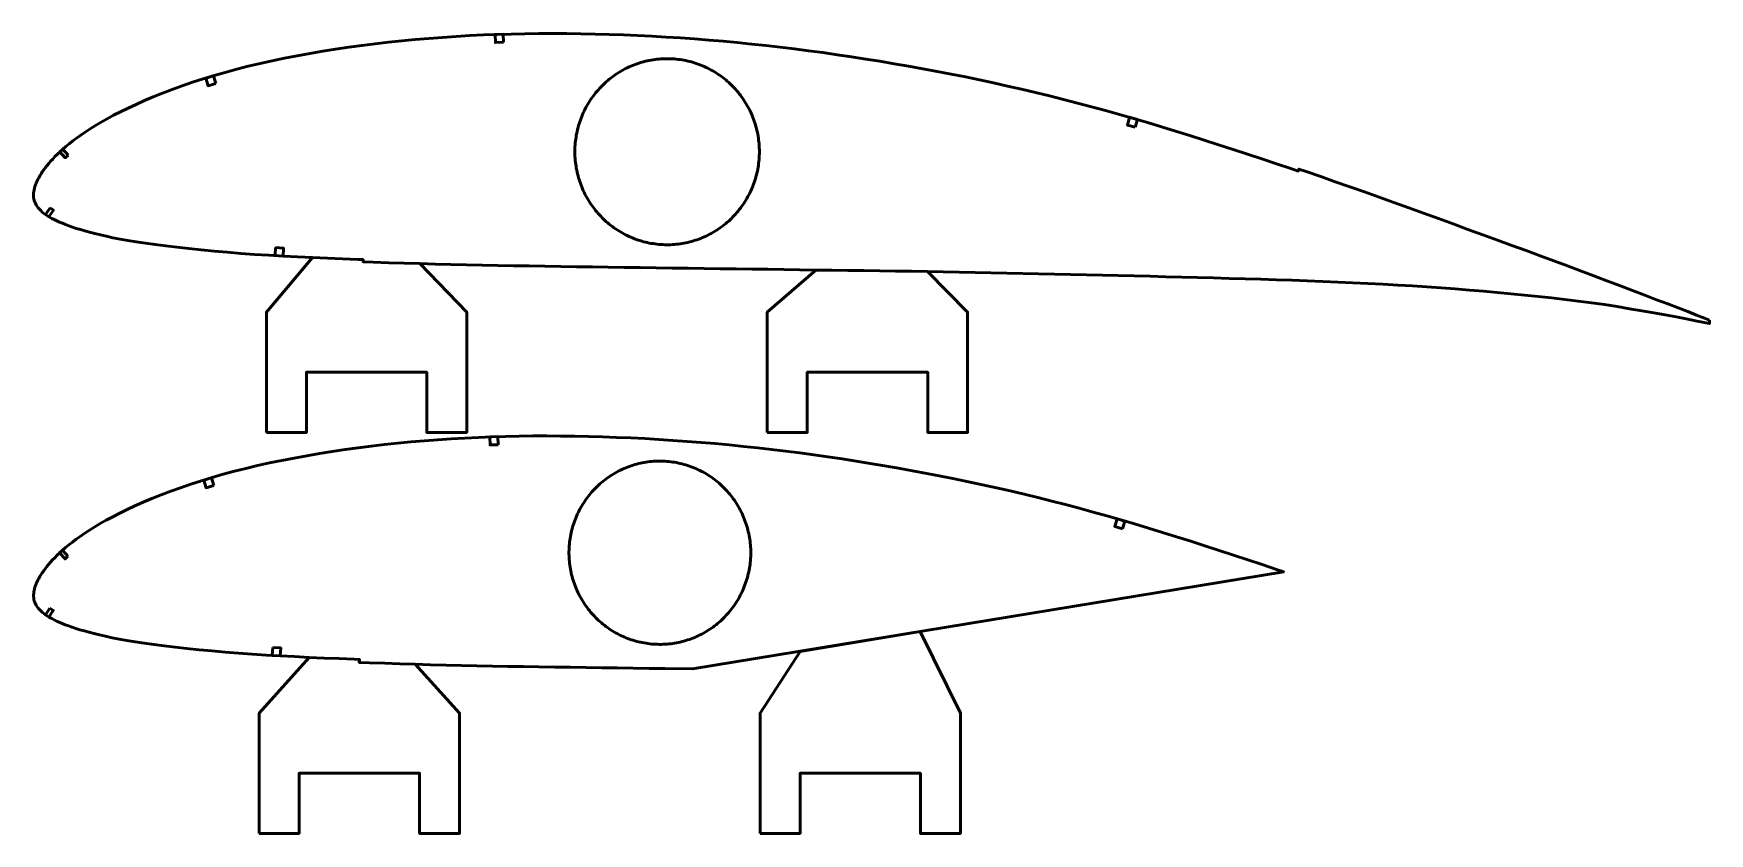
# Model space of a CAD drawing. Header units: metres. Extents: x -32 to 1074, y -15727 to -24.
# Drawn here: x -1 to 835, y -7840 to -7441 of the extents above; entities that cross this region are included whole.
import ezdxf

# ---------------------------------------------------------------- set-up
doc = ezdxf.new("R2010")
doc.units = ezdxf.units.M
doc.layers.add('Layer', color=7, linetype='Continuous', lineweight=50)

msp = doc.modelspace()

# ---------------------------------------------------------------- linework, layer by layer
at = {"layer": 'Layer', "color": 1}
for p, q in [((165.19, -7554.94), (165.19, -7555.44)), ((415.19, -7559.33), (415.19, -7559.83)), ((411.57, -7744.26), (411.57, -7744.76)), ((161.57, -7753.19), (161.57, -7753.69))]:
    msp.add_line(p, q, dxfattribs=at)
at = {"layer": 'Layer'}
for points in [[(835.46, -7584.06), (832.96, -7583.05), (828.93, -7581.49), (824.58, -7579.76), (819.83, -7577.92), (814.64, -7575.94), (809.06, -7573.81), (803.15, -7571.54), (796.97, -7569.18), (790.61, -7566.76), (784.19, -7564.34), (777.72, -7561.94), (771.16, -7559.46), (764.52, -7556.95), (757.77, -7554.44), (750.9, -7551.9), (743.92, -7549.34), (736.81, -7546.74), (729.58, -7544.09), (722.27, -7541.42), (714.91, -7538.73), (707.53, -7536.04), (700.14, -7533.35), (692.75, -7530.67), (685.37, -7528), (677.99, -7525.35), (670.63, -7522.71), (663.29, -7520.09), (655.98, -7517.51), (648.69, -7514.95), (641.4, -7512.41), (634.13, -7509.9), (630.53, -7508.67), (630.19, -7509.67), (626.54, -7508.42), (619.31, -7505.97), (612.09, -7503.56), (604.87, -7501.17), (597.66, -7498.82), (590.44, -7496.49), (583.25, -7494.19), (576.1, -7491.92), (569, -7489.71), (561.95, -7487.55), (554.92, -7485.45), (547.92, -7483.4), (540.93, -7481.4), (533.95, -7479.45), (526.98, -7477.56), (520.02, -7475.71), (513.06, -7473.92), (506.1, -7472.18), (499.12, -7470.48), (492.13, -7468.84), (485.13, -7467.24), (478.11, -7465.69), (471.08, -7464.18), (464.04, -7462.72), (456.99, -7461.31), (449.92, -7459.95), (442.82, -7458.63), (435.71, -7457.35), (428.58, -7456.11), (421.44, -7454.92), (414.31, -7453.77), (407.17, -7452.67), (400.04, -7451.61), (392.91, -7450.6), (385.79, -7449.64), (378.67, -7448.73), (371.55, -7447.87), (364.44, -7447.07), (357.33, -7446.31), (350.23, -7445.6), (343.12, -7444.94), (336.02, -7444.34), (328.91, -7443.79), (321.8, -7443.29), (314.69, -7442.84), (307.58, -7442.43), (300.47, -7442.08), (293.38, -7441.78), (286.29, -7441.54), (279.21, -7441.34), (272.14, -7441.2), (265.1, -7441.11), (258.08, -7441.07), (251.11, -7441.08), (244.18, -7441.16), (237.29, -7441.3), (230.43, -7441.51), (223.57, -7441.78), (216.71, -7442.12), (209.88, -7442.51), (203.06, -7442.97), (196.27, -7443.49), (189.5, -7444.07), (182.76, -7444.72), (176.07, -7445.42), (169.41, -7446.19), (162.8, -7447.03), (156.24, -7447.93), (149.74, -7448.89), (143.29, -7449.93), (136.89, -7451.04), (130.53, -7452.21), (124.26, -7453.43), (118.09, -7454.7), (112.06, -7456.03), (106.14, -7457.42), (100.35, -7458.89), (94.67, -7460.42), (89.11, -7462.02), (83.66, -7463.68), (78.36, -7465.4), (73.2, -7467.16), (68.2, -7468.97), (63.37, -7470.82), (58.73, -7472.68), (54.3, -7474.54), (50.1, -7476.39), (46.14, -7478.23), (42.42, -7480.04), (38.94, -7481.84), (35.68, -7483.6), (32.64, -7485.32), (29.82, -7487), (27.2, -7488.62), (24.77, -7490.2), (22.53, -7491.72), (20.46, -7493.21), (18.54, -7494.65), (16.76, -7496.06), (15.12, -7497.42), (13.59, -7498.74), (12.17, -7500.02), (10.86, -7501.27), (9.65, -7502.47), (8.53, -7503.65), (7.48, -7504.79), (6.52, -7505.91), (5.62, -7506.99), (4.8, -7508.05), (4.04, -7509.08), (3.33, -7510.1), (2.68, -7511.09), (2.09, -7512.03), (1.56, -7512.95), (1.08, -7513.89), (0.63, -7514.81), (0.24, -7515.67), (-0.08, -7516.5), (-0.36, -7517.35), (-0.59, -7518.19), (-0.77, -7519.01), (-0.91, -7519.8), (-1.01, -7520.59), (-1.06, -7521.32), (-1.06, -7522.05), (-1, -7522.79), (-0.88, -7523.54), (-0.69, -7524.29), (-0.43, -7525.05), (-0.1, -7525.8), (0.29, -7526.53), (0.75, -7527.26), (1.29, -7527.98), (1.9, -7528.69), (2.58, -7529.39), (3.32, -7530.07), (4.13, -7530.75), (5.01, -7531.4), (5.96, -7532.04), (6.99, -7532.66), (8.1, -7533.28), (9.3, -7533.89), (10.58, -7534.5), (11.94, -7535.11), (13.4, -7535.72), (14.95, -7536.34), (16.61, -7536.97), (18.38, -7537.6), (20.28, -7538.23), (22.33, -7538.86), (24.54, -7539.5), (26.93, -7540.15), (29.52, -7540.82), (32.3, -7541.51), (35.32, -7542.2), (38.6, -7542.88), (42.15, -7543.57), (46.03, -7544.25), (50.24, -7544.94), (54.79, -7545.64), (59.69, -7546.33), (64.92, -7547.02), (70.49, -7547.68), (76.39, -7548.32), (82.59, -7548.95), (89.04, -7549.56), (95.67, -7550.15), (102.43, -7550.71), (109.31, -7551.21), (116.31, -7551.66), (123.47, -7552.07), (130.76, -7552.45), (138.15, -7552.8), (145.65, -7553.13), (153.23, -7553.43), (160.9, -7553.73), (163.47, -7553.83), (163.43, -7554.88), (168.55, -7555.07), (176.26, -7555.34), (183.96, -7555.6), (191.68, -7555.82), (199.43, -7556.03), (207.23, -7556.22), (215.03, -7556.41), (222.84, -7556.58), (230.63, -7556.74), (238.43, -7556.87), (246.28, -7556.99), (254.16, -7557.1), (262.06, -7557.22), (269.97, -7557.34), (277.9, -7557.45), (285.84, -7557.56), (293.8, -7557.67), (301.77, -7557.78), (309.75, -7557.89), (317.72, -7558), (325.69, -7558.12), (333.66, -7558.24), (341.62, -7558.34), (349.59, -7558.45), (357.56, -7558.55), (365.53, -7558.66), (373.51, -7558.78), (381.48, -7558.89), (389.45, -7559), (397.42, -7559.1), (405.38, -7559.2), (413.34, -7559.3), (421.29, -7559.41), (429.24, -7559.53), (437.18, -7559.65), (445.12, -7559.78), (453.05, -7559.91), (460.97, -7560.05), (468.88, -7560.21), (476.8, -7560.37), (484.73, -7560.54), (492.68, -7560.72), (500.63, -7560.9), (508.59, -7561.07), (516.55, -7561.24), (524.5, -7561.41), (532.44, -7561.59), (540.39, -7561.78), (548.34, -7561.96), (556.27, -7562.15), (564.19, -7562.33), (572.09, -7562.52), (579.98, -7562.72), (587.87, -7562.94), (595.77, -7563.17), (603.65, -7563.39), (611.5, -7563.62), (619.29, -7563.86), (627.03, -7564.12), (634.73, -7564.39), (642.4, -7564.69), (650, -7564.99), (657.51, -7565.32), (664.98, -7565.7), (672.44, -7566.11), (679.86, -7566.55), (687.23, -7566.97), (694.45, -7567.39), (701.53, -7567.89), (708.58, -7568.46), (715.63, -7569.04), (722.61, -7569.6), (729.49, -7570.21), (736.34, -7570.89), (743.18, -7571.57), (749.94, -7572.21), (756.61, -7572.89), (763.23, -7573.69), (769.9, -7574.55), (776.54, -7575.4), (783, -7576.26), (789.33, -7577.24), (795.61, -7578.29), (801.78, -7579.35), (807.75, -7580.38), (813.42, -7581.41), (818.79, -7582.43), (823.82, -7583.38), (828.5, -7584.29), (832.8, -7585.15), (835.47, -7585.71)], [(835.46, -7584.06), (832.96, -7583.05), (828.93, -7581.49), (824.58, -7579.76), (819.83, -7577.92), (814.64, -7575.94), (809.06, -7573.81), (803.15, -7571.54), (796.97, -7569.18), (790.61, -7566.76), (784.19, -7564.34), (777.72, -7561.94), (771.16, -7559.46), (764.52, -7556.95), (757.77, -7554.44), (750.9, -7551.9), (743.92, -7549.34), (736.81, -7546.74), (729.58, -7544.09), (722.27, -7541.42), (714.91, -7538.73), (707.53, -7536.04), (700.14, -7533.35), (692.75, -7530.67), (685.37, -7528), (677.99, -7525.35), (670.63, -7522.71), (663.29, -7520.09), (655.98, -7517.51), (648.69, -7514.95), (641.4, -7512.41), (634.13, -7509.9), (630.53, -7508.67), (630.19, -7509.67), (626.54, -7508.42), (619.31, -7505.97), (612.09, -7503.56), (604.87, -7501.17), (597.66, -7498.82), (590.44, -7496.49), (583.25, -7494.19), (576.1, -7491.92), (569, -7489.71), (561.95, -7487.55), (554.92, -7485.45), (547.92, -7483.4), (540.93, -7481.4), (533.95, -7479.45), (526.98, -7477.56), (520.02, -7475.71), (513.06, -7473.92), (506.1, -7472.18), (499.12, -7470.48), (492.13, -7468.84), (485.13, -7467.24), (478.11, -7465.69), (471.08, -7464.18), (464.04, -7462.72), (456.99, -7461.31), (449.92, -7459.95), (442.82, -7458.63), (435.71, -7457.35), (428.58, -7456.11), (421.44, -7454.92), (414.31, -7453.77), (407.17, -7452.67), (400.04, -7451.61), (392.91, -7450.6), (385.79, -7449.64), (378.67, -7448.73), (371.55, -7447.87), (364.44, -7447.07), (357.33, -7446.31), (350.23, -7445.6), (343.12, -7444.94), (336.02, -7444.34), (328.91, -7443.79), (321.8, -7443.29), (314.69, -7442.84), (307.58, -7442.43), (300.47, -7442.08), (293.38, -7441.78), (286.29, -7441.54), (279.21, -7441.34), (272.14, -7441.2), (265.1, -7441.11), (258.08, -7441.07), (251.11, -7441.08), (244.18, -7441.16), (237.29, -7441.3), (230.43, -7441.51), (223.57, -7441.78), (216.71, -7442.12), (209.88, -7442.51), (203.06, -7442.97), (196.27, -7443.49), (189.5, -7444.07), (182.76, -7444.72), (176.07, -7445.42), (169.41, -7446.19), (162.8, -7447.03), (156.24, -7447.93), (149.74, -7448.89), (143.29, -7449.93), (136.89, -7451.04), (130.53, -7452.21), (124.26, -7453.43), (118.09, -7454.7), (112.06, -7456.03), (106.14, -7457.42), (100.35, -7458.89), (94.67, -7460.42), (89.11, -7462.02), (83.66, -7463.68), (78.36, -7465.4), (73.2, -7467.16), (68.2, -7468.97), (63.37, -7470.82), (58.73, -7472.68), (54.3, -7474.54), (50.1, -7476.39), (46.14, -7478.23), (42.42, -7480.04), (38.94, -7481.84), (35.68, -7483.6), (32.64, -7485.32), (29.82, -7487), (27.2, -7488.62), (24.77, -7490.2), (22.53, -7491.72), (20.46, -7493.21), (18.54, -7494.65), (16.76, -7496.06), (15.12, -7497.42), (13.59, -7498.74), (12.17, -7500.02), (10.86, -7501.27), (9.65, -7502.47), (8.53, -7503.65), (7.48, -7504.79), (6.52, -7505.91), (5.62, -7506.99), (4.8, -7508.05), (4.04, -7509.08), (3.33, -7510.1), (2.68, -7511.09), (2.09, -7512.03), (1.56, -7512.95), (1.08, -7513.89), (0.63, -7514.81), (0.24, -7515.67), (-0.08, -7516.5), (-0.36, -7517.35), (-0.59, -7518.19), (-0.77, -7519.01), (-0.91, -7519.8), (-1.01, -7520.59), (-1.06, -7521.32), (-1.06, -7522.05), (-1, -7522.79), (-0.88, -7523.54), (-0.69, -7524.29), (-0.43, -7525.05), (-0.1, -7525.8), (0.29, -7526.53), (0.75, -7527.26), (1.29, -7527.98), (1.9, -7528.69), (2.58, -7529.39), (3.32, -7530.07), (4.13, -7530.75), (5.01, -7531.4), (5.96, -7532.04), (6.99, -7532.66), (8.1, -7533.28), (9.3, -7533.89), (10.58, -7534.5), (11.94, -7535.11), (13.4, -7535.72), (14.95, -7536.34), (16.61, -7536.97), (18.38, -7537.6), (20.28, -7538.23), (22.33, -7538.86), (24.54, -7539.5), (26.93, -7540.15), (29.52, -7540.82), (32.3, -7541.51), (35.32, -7542.2), (38.6, -7542.88), (42.15, -7543.57), (46.03, -7544.25), (50.24, -7544.94), (54.79, -7545.64), (59.69, -7546.33), (64.92, -7547.02), (70.49, -7547.68), (76.39, -7548.32), (82.59, -7548.95), (89.04, -7549.56), (95.67, -7550.15), (102.43, -7550.71), (109.31, -7551.21), (116.31, -7551.66), (123.47, -7552.07), (130.76, -7552.45), (138.15, -7552.8), (145.65, -7553.13), (153.23, -7553.43), (160.9, -7553.73), (163.47, -7553.83), (163.43, -7554.88), (168.55, -7555.07), (176.26, -7555.34), (183.96, -7555.6), (191.68, -7555.82), (199.43, -7556.03), (207.23, -7556.22), (215.03, -7556.41), (222.84, -7556.58), (230.63, -7556.74), (238.43, -7556.87), (246.28, -7556.99), (254.16, -7557.1), (262.06, -7557.22), (269.97, -7557.34), (277.9, -7557.45), (285.84, -7557.56), (293.8, -7557.67), (301.77, -7557.78), (309.75, -7557.89), (317.72, -7558), (325.69, -7558.12), (333.66, -7558.24), (341.62, -7558.34), (349.59, -7558.45), (357.56, -7558.55), (365.53, -7558.66), (373.51, -7558.78), (381.48, -7558.89), (389.45, -7559), (397.42, -7559.1), (405.38, -7559.2), (413.34, -7559.3), (421.29, -7559.41), (429.24, -7559.53), (437.18, -7559.65), (445.12, -7559.78), (453.05, -7559.91), (460.97, -7560.05), (468.88, -7560.21), (476.8, -7560.37), (484.73, -7560.54), (492.68, -7560.72), (500.63, -7560.9), (508.59, -7561.07), (516.55, -7561.24), (524.5, -7561.41), (532.44, -7561.59), (540.39, -7561.78), (548.34, -7561.96), (556.27, -7562.15), (564.19, -7562.33), (572.09, -7562.52), (579.98, -7562.72), (587.87, -7562.94), (595.77, -7563.17), (603.65, -7563.39), (611.5, -7563.62), (619.29, -7563.86), (627.03, -7564.12), (634.73, -7564.39), (642.4, -7564.69), (650, -7564.99), (657.51, -7565.32), (664.98, -7565.7), (672.44, -7566.11), (679.86, -7566.55), (687.23, -7566.97), (694.45, -7567.39), (701.53, -7567.89), (708.58, -7568.46), (715.63, -7569.04), (722.61, -7569.6), (729.49, -7570.21), (736.34, -7570.89), (743.18, -7571.57), (749.94, -7572.21), (756.61, -7572.89), (763.23, -7573.69), (769.9, -7574.55), (776.54, -7575.4), (783, -7576.26), (789.33, -7577.24), (795.61, -7578.29), (801.78, -7579.35), (807.75, -7580.38), (813.42, -7581.41), (818.79, -7582.43), (823.82, -7583.38), (828.5, -7584.29), (832.8, -7585.15), (835.47, -7585.71)], [(361.24, -7500), (361.23, -7499.03), (361.2, -7498.05), (361.15, -7497.08), (361.08, -7496.1), (360.99, -7495.13), (360.88, -7494.17), (360.74, -7493.2), (360.59, -7492.24), (360.42, -7491.28), (360.23, -7490.32), (360.02, -7489.37), (359.79, -7488.42), (359.53, -7487.48), (359.26, -7486.55), (358.97, -7485.62), (358.66, -7484.69), (358.33, -7483.77), (357.99, -7482.86), (357.62, -7481.96), (357.23, -7481.07), (356.83, -7480.18), (356.41, -7479.31), (355.97, -7478.44), (355.51, -7477.58), (355.03, -7476.73), (354.54, -7475.89), (354.03, -7475.06), (353.5, -7474.25), (352.95, -7473.44), (352.39, -7472.65), (351.81, -7471.87), (351.22, -7471.1), (350.61, -7470.34), (349.98, -7469.6), (349.34, -7468.87), (348.68, -7468.15), (348.01, -7467.45), (347.32, -7466.76), (346.62, -7466.09), (345.91, -7465.43), (345.18, -7464.79), (344.44, -7464.16), (343.69, -7463.55), (342.92, -7462.96), (342.14, -7462.38), (341.35, -7461.81), (340.55, -7461.27), (339.74, -7460.74), (338.91, -7460.23), (338.08, -7459.74), (337.23, -7459.26), (336.38, -7458.8), (335.51, -7458.36), (334.64, -7457.94), (333.76, -7457.54), (332.87, -7457.16), (331.97, -7456.79), (331.07, -7456.45), (330.16, -7456.12), (329.24, -7455.81), (328.31, -7455.52), (327.38, -7455.26), (326.45, -7455.01), (325.51, -7454.78), (324.56, -7454.57), (323.61, -7454.38), (322.66, -7454.21), (321.7, -7454.07), (320.74, -7453.94), (319.78, -7453.83), (318.82, -7453.74), (317.85, -7453.68), (316.88, -7453.63), (315.92, -7453.61), (314.95, -7453.6), (313.98, -7453.62), (313.01, -7453.65), (312.05, -7453.71), (311.08, -7453.79), (310.12, -7453.88), (309.16, -7454), (308.2, -7454.14), (307.25, -7454.3), (306.3, -7454.47), (305.35, -7454.67), (304.4, -7454.89), (303.47, -7455.13), (302.53, -7455.39), (301.61, -7455.67), (300.68, -7455.96), (299.77, -7456.28), (298.86, -7456.62), (297.96, -7456.97), (297.07, -7457.35), (296.18, -7457.74), (295.3, -7458.15), (294.43, -7458.58), (293.58, -7459.03), (292.73, -7459.5), (291.89, -7459.98), (291.06, -7460.48), (290.24, -7461), (289.43, -7461.54), (288.63, -7462.09), (287.85, -7462.66), (287.08, -7463.25), (286.32, -7463.85), (285.57, -7464.47), (284.83, -7465.11), (284.11, -7465.76), (283.41, -7466.42), (282.71, -7467.1), (282.03, -7467.8), (281.37, -7468.51), (280.72, -7469.23), (280.09, -7469.97), (279.47, -7470.72), (278.87, -7471.48), (278.28, -7472.26), (277.71, -7473.04), (277.15, -7473.84), (276.62, -7474.65), (276.1, -7475.48), (275.59, -7476.31), (275.11, -7477.15), (274.64, -7478.01), (274.19, -7478.87), (273.76, -7479.74), (273.35, -7480.62), (272.95, -7481.51), (272.58, -7482.41), (272.22, -7483.32), (271.88, -7484.23), (271.56, -7485.15), (271.26, -7486.08), (270.98, -7487.01), (270.72, -7487.95), (270.48, -7488.9), (270.26, -7489.85), (270.05, -7490.8), (269.87, -7491.76), (269.71, -7492.72), (269.57, -7493.68), (269.45, -7494.65), (269.35, -7495.62), (269.26, -7496.59), (269.2, -7497.56), (269.16, -7498.54), (269.14, -7499.51), (269.14, -7500.49), (269.16, -7501.46), (269.2, -7502.44), (269.26, -7503.41), (269.35, -7504.38), (269.45, -7505.35), (269.57, -7506.32), (269.71, -7507.28), (269.87, -7508.24), (270.05, -7509.2), (270.26, -7510.15), (270.48, -7511.1), (270.72, -7512.05), (270.98, -7512.99), (271.26, -7513.92), (271.56, -7514.85), (271.88, -7515.77), (272.22, -7516.68), (272.58, -7517.59), (272.95, -7518.49), (273.35, -7519.38), (273.76, -7520.26), (274.19, -7521.13), (274.64, -7521.99), (275.11, -7522.85), (275.59, -7523.69), (276.1, -7524.52), (276.62, -7525.35), (277.15, -7526.16), (277.71, -7526.96), (278.28, -7527.74), (278.87, -7528.52), (279.47, -7529.28), (280.09, -7530.03), (280.72, -7530.77), (281.37, -7531.49), (282.03, -7532.2), (282.71, -7532.9), (283.41, -7533.58), (284.11, -7534.24), (284.83, -7534.89), (285.57, -7535.53), (286.32, -7536.15), (287.08, -7536.75), (287.85, -7537.34), (288.63, -7537.91), (289.43, -7538.46), (290.24, -7539), (291.06, -7539.52), (291.89, -7540.02), (292.73, -7540.5), (293.58, -7540.97), (294.43, -7541.42), (295.3, -7541.85), (296.18, -7542.26), (297.07, -7542.65), (297.96, -7543.03), (298.86, -7543.38), (299.77, -7543.72), (300.68, -7544.04), (301.61, -7544.33), (302.53, -7544.61), (303.47, -7544.87), (304.4, -7545.11), (305.35, -7545.33), (306.3, -7545.53), (307.25, -7545.7), (308.2, -7545.86), (309.16, -7546), (310.12, -7546.12), (311.08, -7546.21), (312.05, -7546.29), (313.01, -7546.35), (313.98, -7546.38), (314.95, -7546.4), (315.92, -7546.39), (316.88, -7546.37), (317.85, -7546.32), (318.82, -7546.26), (319.78, -7546.17), (320.74, -7546.06), (321.7, -7545.93), (322.66, -7545.79), (323.61, -7545.62), (324.56, -7545.43), (325.51, -7545.22), (326.45, -7544.99), (327.38, -7544.74), (328.31, -7544.48), (329.24, -7544.19), (330.16, -7543.88), (331.07, -7543.55), (331.97, -7543.21), (332.87, -7542.84), (333.76, -7542.46), (334.64, -7542.06), (335.51, -7541.64), (336.38, -7541.2), (337.23, -7540.74), (338.08, -7540.26), (338.91, -7539.77), (339.74, -7539.26), (340.55, -7538.73), (341.35, -7538.19), (342.14, -7537.62), (342.92, -7537.04), (343.69, -7536.45), (344.44, -7535.84), (345.18, -7535.21), (345.91, -7534.57), (346.62, -7533.91), (347.32, -7533.24), (348.01, -7532.55), (348.68, -7531.85), (349.34, -7531.13), (349.98, -7530.4), (350.61, -7529.66), (351.22, -7528.9), (351.81, -7528.13), (352.39, -7527.35), (352.95, -7526.56), (353.5, -7525.75), (354.03, -7524.94), (354.54, -7524.11), (355.03, -7523.27), (355.51, -7522.42), (355.97, -7521.56), (356.41, -7520.69), (356.83, -7519.82), (357.23, -7518.93), (357.62, -7518.04), (357.99, -7517.14), (358.33, -7516.23), (358.66, -7515.31), (358.97, -7514.38), (359.26, -7513.45), (359.53, -7512.52), (359.79, -7511.58), (360.02, -7510.63), (360.23, -7509.68), (360.42, -7508.72), (360.59, -7507.76), (360.74, -7506.8), (360.88, -7505.83), (360.99, -7504.87), (361.08, -7503.9), (361.15, -7502.92), (361.2, -7501.95), (361.23, -7500.97), (361.24, -7500)], [(622.94, -7709.57), (622.94, -7709.57), (619.34, -7708.34), (612.19, -7705.92), (605.05, -7703.53), (597.92, -7701.18), (590.78, -7698.85), (583.65, -7696.54), (576.54, -7694.27), (569.47, -7692.03), (562.45, -7689.84), (555.48, -7687.71), (548.54, -7685.63), (541.62, -7683.61), (534.71, -7681.63), (527.81, -7679.71), (520.92, -7677.83), (514.04, -7676.01), (507.16, -7674.23), (500.28, -7672.51), (493.38, -7670.84), (486.47, -7669.21), (479.55, -7667.63), (472.61, -7666.1), (465.66, -7664.61), (458.71, -7663.17), (451.74, -7661.77), (444.74, -7660.43), (437.73, -7659.12), (430.7, -7657.86), (423.65, -7656.63), (416.6, -7655.45), (409.54, -7654.32), (402.49, -7653.23), (395.44, -7652.18), (388.39, -7651.19), (381.35, -7650.24), (374.32, -7649.34), (367.28, -7648.49), (360.25, -7647.69), (353.23, -7646.94), (346.2, -7646.24), (339.18, -7645.59), (332.16, -7645), (325.13, -7644.45), (318.1, -7643.96), (311.07, -7643.51), (304.04, -7643.11), (297.02, -7642.77), (290, -7642.47), (283, -7642.23), (276, -7642.03), (269.02, -7641.89), (262.05, -7641.8), (255.11, -7641.77), (248.22, -7641.78), (241.37, -7641.85), (234.56, -7641.99), (227.78, -7642.2), (221, -7642.47), (214.22, -7642.8), (207.47, -7643.19), (200.73, -7643.64), (194.01, -7644.16), (187.32, -7644.73), (180.67, -7645.37), (174.05, -7646.07), (167.47, -7646.83), (160.94, -7647.66), (154.45, -7648.54), (148.02, -7649.5), (141.65, -7650.52), (135.32, -7651.62), (129.04, -7652.77), (122.83, -7653.98), (116.74, -7655.24), (110.77, -7656.55), (104.93, -7657.93), (99.2, -7659.37), (93.59, -7660.89), (88.09, -7662.47), (82.71, -7664.11), (77.46, -7665.81), (72.36, -7667.56), (67.42, -7669.35), (62.65, -7671.17), (58.06, -7673.01), (53.68, -7674.85), (49.53, -7676.68), (45.62, -7678.49), (41.94, -7680.29), (38.5, -7682.06), (35.28, -7683.8), (32.28, -7685.5), (29.48, -7687.16), (26.89, -7688.77), (24.49, -7690.32), (22.28, -7691.83), (20.23, -7693.3), (18.34, -7694.73), (16.58, -7696.12), (14.95, -7697.47), (13.44, -7698.77), (12.05, -7700.04), (10.75, -7701.26), (9.55, -7702.46), (8.44, -7703.62), (7.41, -7704.75), (6.46, -7705.85), (5.57, -7706.92), (4.76, -7707.97), (4.01, -7708.99), (3.31, -7710), (2.66, -7710.97), (2.08, -7711.9), (1.56, -7712.81), (1.08, -7713.74), (0.64, -7714.65), (0.26, -7715.5), (-0.07, -7716.32), (-0.34, -7717.16), (-0.56, -7717.99), (-0.75, -7718.79), (-0.89, -7719.57), (-0.98, -7720.35), (-1.03, -7721.07), (-1.03, -7721.8), (-0.98, -7722.52), (-0.85, -7723.26), (-0.66, -7724.01), (-0.41, -7724.75), (-0.09, -7725.49), (0.3, -7726.22), (0.75, -7726.93), (1.29, -7727.65), (1.89, -7728.35), (2.56, -7729.04), (3.3, -7729.72), (4.09, -7730.38), (4.96, -7731.02), (5.9, -7731.66), (6.92, -7732.27), (8.02, -7732.88), (9.2, -7733.48), (10.46, -7734.08), (11.81, -7734.69), (13.25, -7735.3), (14.79, -7735.91), (16.42, -7736.53), (18.17, -7737.15), (20.05, -7737.77), (22.08, -7738.4), (24.27, -7739.03), (26.63, -7739.68), (29.18, -7740.34), (31.94, -7741.01), (34.92, -7741.69), (38.16, -7742.37), (41.67, -7743.05), (45.5, -7743.73), (49.66, -7744.41), (54.17, -7745.1), (59.01, -7745.78), (64.18, -7746.46), (69.68, -7747.12), (75.51, -7747.75), (81.64, -7748.37), (88.02, -7748.98), (94.57, -7749.56), (101.26, -7750.11), (108.05, -7750.61), (114.98, -7751.05), (122.05, -7751.45), (129.26, -7751.83), (136.57, -7752.18), (143.97, -7752.5), (151.47, -7752.8), (159.05, -7753.1), (161.59, -7753.19), (161.53, -7754.69), (166.6, -7754.88), (174.22, -7755.15), (181.83, -7755.4), (189.46, -7755.62), (197.13, -7755.83), (204.83, -7756.02), (212.55, -7756.2), (220.26, -7756.38), (227.97, -7756.53), (235.69, -7756.66), (243.44, -7756.78), (251.23, -7756.89), (259.04, -7757), (266.86, -7757.12), (274.7, -7757.24), (282.55, -7757.35), (290.42, -7757.45), (298.3, -7757.56), (306.18, -7757.67), (314.06, -7757.78), (327.94, -7757.98), (622.94, -7709.57)], [(622.94, -7709.57), (622.94, -7709.57), (619.34, -7708.34), (612.19, -7705.92), (605.05, -7703.53), (597.92, -7701.18), (590.78, -7698.85), (583.65, -7696.54), (576.54, -7694.27), (569.47, -7692.03), (562.45, -7689.84), (555.48, -7687.71), (548.54, -7685.63), (541.62, -7683.61), (534.71, -7681.63), (527.81, -7679.71), (520.92, -7677.83), (514.04, -7676.01), (507.16, -7674.23), (500.28, -7672.51), (493.38, -7670.84), (486.47, -7669.21), (479.55, -7667.63), (472.61, -7666.1), (465.66, -7664.61), (458.71, -7663.17), (451.74, -7661.77), (444.74, -7660.43), (437.73, -7659.12), (430.7, -7657.86), (423.65, -7656.63), (416.6, -7655.45), (409.54, -7654.32), (402.49, -7653.23), (395.44, -7652.18), (388.39, -7651.19), (381.35, -7650.24), (374.32, -7649.34), (367.28, -7648.49), (360.25, -7647.69), (353.23, -7646.94), (346.2, -7646.24), (339.18, -7645.59), (332.16, -7645), (325.13, -7644.45), (318.1, -7643.96), (311.07, -7643.51), (304.04, -7643.11), (297.02, -7642.77), (290, -7642.47), (283, -7642.23), (276, -7642.03), (269.02, -7641.89), (262.05, -7641.8), (255.11, -7641.77), (248.22, -7641.78), (241.37, -7641.85), (234.56, -7641.99), (227.78, -7642.2), (221, -7642.47), (214.22, -7642.8), (207.47, -7643.19), (200.73, -7643.64), (194.01, -7644.16), (187.32, -7644.73), (180.67, -7645.37), (174.05, -7646.07), (167.47, -7646.83), (160.94, -7647.66), (154.45, -7648.54), (148.02, -7649.5), (141.65, -7650.52), (135.32, -7651.62), (129.04, -7652.77), (122.83, -7653.98), (116.74, -7655.24), (110.77, -7656.55), (104.93, -7657.93), (99.2, -7659.37), (93.59, -7660.89), (88.09, -7662.47), (82.71, -7664.11), (77.46, -7665.81), (72.36, -7667.56), (67.42, -7669.35), (62.65, -7671.17), (58.06, -7673.01), (53.68, -7674.85), (49.53, -7676.68), (45.62, -7678.49), (41.94, -7680.29), (38.5, -7682.06), (35.28, -7683.8), (32.28, -7685.5), (29.48, -7687.16), (26.89, -7688.77), (24.49, -7690.32), (22.28, -7691.83), (20.23, -7693.3), (18.34, -7694.73), (16.58, -7696.12), (14.95, -7697.47), (13.44, -7698.77), (12.05, -7700.04), (10.75, -7701.26), (9.55, -7702.46), (8.44, -7703.62), (7.41, -7704.75), (6.46, -7705.85), (5.57, -7706.92), (4.76, -7707.97), (4.01, -7708.99), (3.31, -7710), (2.66, -7710.97), (2.08, -7711.9), (1.56, -7712.81), (1.08, -7713.74), (0.64, -7714.65), (0.26, -7715.5), (-0.07, -7716.32), (-0.34, -7717.16), (-0.56, -7717.99), (-0.75, -7718.79), (-0.89, -7719.57), (-0.98, -7720.35), (-1.03, -7721.07), (-1.03, -7721.8), (-0.98, -7722.52), (-0.85, -7723.26), (-0.66, -7724.01), (-0.41, -7724.75), (-0.09, -7725.49), (0.3, -7726.22), (0.75, -7726.93), (1.29, -7727.65), (1.89, -7728.35), (2.56, -7729.04), (3.3, -7729.72), (4.09, -7730.38), (4.96, -7731.02), (5.9, -7731.66), (6.92, -7732.27), (8.02, -7732.88), (9.2, -7733.48), (10.46, -7734.08), (11.81, -7734.69), (13.25, -7735.3), (14.79, -7735.91), (16.42, -7736.53), (18.17, -7737.15), (20.05, -7737.77), (22.08, -7738.4), (24.27, -7739.03), (26.63, -7739.68), (29.18, -7740.34), (31.94, -7741.01), (34.92, -7741.69), (38.16, -7742.37), (41.67, -7743.05), (45.5, -7743.73), (49.66, -7744.41), (54.17, -7745.1), (59.01, -7745.78), (64.18, -7746.46), (69.68, -7747.12), (75.51, -7747.75), (81.64, -7748.37), (88.02, -7748.98), (94.57, -7749.56), (101.26, -7750.11), (108.05, -7750.61), (114.98, -7751.05), (122.05, -7751.45), (129.26, -7751.83), (136.57, -7752.18), (143.97, -7752.5), (151.47, -7752.8), (159.05, -7753.1), (161.59, -7753.19), (161.53, -7754.69), (166.6, -7754.88), (174.22, -7755.15), (181.83, -7755.4), (189.46, -7755.62), (197.13, -7755.83), (204.83, -7756.02), (212.55, -7756.2), (220.26, -7756.38), (227.97, -7756.53), (235.69, -7756.66), (243.44, -7756.78), (251.23, -7756.89), (259.04, -7757), (266.86, -7757.12), (274.7, -7757.24), (282.55, -7757.35), (290.42, -7757.45), (298.3, -7757.56), (306.18, -7757.67), (314.06, -7757.78), (327.94, -7757.98), (622.94, -7709.57)], [(356.93, -7700), (356.92, -7699.04), (356.89, -7698.08), (356.84, -7697.12), (356.77, -7696.16), (356.68, -7695.21), (356.57, -7694.25), (356.44, -7693.3), (356.29, -7692.35), (356.12, -7691.41), (355.93, -7690.47), (355.72, -7689.53), (355.49, -7688.6), (355.25, -7687.67), (354.98, -7686.75), (354.69, -7685.83), (354.39, -7684.92), (354.06, -7684.02), (353.72, -7683.12), (353.36, -7682.24), (352.98, -7681.35), (352.58, -7680.48), (352.17, -7679.62), (351.73, -7678.76), (351.28, -7677.92), (350.81, -7677.08), (350.32, -7676.26), (349.82, -7675.44), (349.3, -7674.64), (348.76, -7673.84), (348.21, -7673.06), (347.64, -7672.29), (347.05, -7671.53), (346.45, -7670.79), (345.83, -7670.06), (345.2, -7669.34), (344.56, -7668.63), (343.89, -7667.94), (343.22, -7667.26), (342.53, -7666.6), (341.83, -7665.95), (341.11, -7665.32), (340.38, -7664.7), (339.64, -7664.1), (338.88, -7663.51), (338.11, -7662.94), (337.34, -7662.39), (336.55, -7661.85), (335.74, -7661.33), (334.93, -7660.83), (334.11, -7660.34), (333.28, -7659.88), (332.44, -7659.43), (331.59, -7658.99), (330.73, -7658.58), (329.86, -7658.18), (328.98, -7657.8), (328.1, -7657.44), (327.21, -7657.1), (326.31, -7656.78), (325.4, -7656.48), (324.49, -7656.2), (323.58, -7655.93), (322.65, -7655.69), (321.73, -7655.46), (320.8, -7655.26), (319.86, -7655.07), (318.92, -7654.91), (317.98, -7654.76), (317.04, -7654.63), (316.09, -7654.53), (315.14, -7654.44), (314.19, -7654.38), (313.24, -7654.33), (312.28, -7654.31), (311.33, -7654.3), (310.38, -7654.32), (309.42, -7654.35), (308.47, -7654.41), (307.52, -7654.48), (306.57, -7654.58), (305.63, -7654.7), (304.68, -7654.83), (303.74, -7654.99), (302.81, -7655.16), (301.87, -7655.36), (300.94, -7655.57), (300.02, -7655.81), (299.1, -7656.06), (298.19, -7656.34), (297.28, -7656.63), (296.38, -7656.94), (295.48, -7657.27), (294.6, -7657.62), (293.72, -7657.99), (292.84, -7658.38), (291.98, -7658.78), (291.12, -7659.21), (290.28, -7659.65), (289.44, -7660.11), (288.61, -7660.59), (287.8, -7661.08), (286.99, -7661.59), (286.19, -7662.12), (285.41, -7662.67), (284.64, -7663.23), (283.88, -7663.81), (283.13, -7664.4), (282.39, -7665.01), (281.67, -7665.64), (280.96, -7666.28), (280.26, -7666.93), (279.58, -7667.6), (278.91, -7668.29), (278.25, -7668.98), (277.62, -7669.7), (276.99, -7670.42), (276.38, -7671.16), (275.79, -7671.91), (275.21, -7672.68), (274.65, -7673.45), (274.1, -7674.24), (273.57, -7675.04), (273.06, -7675.85), (272.57, -7676.67), (272.09, -7677.5), (271.63, -7678.34), (271.18, -7679.19), (270.76, -7680.05), (270.35, -7680.92), (269.96, -7681.79), (269.59, -7682.68), (269.24, -7683.57), (268.91, -7684.47), (268.59, -7685.38), (268.3, -7686.29), (268.02, -7687.21), (267.76, -7688.13), (267.53, -7689.06), (267.31, -7690), (267.11, -7690.94), (266.93, -7691.88), (266.77, -7692.83), (266.63, -7693.78), (266.51, -7694.73), (266.41, -7695.69), (266.33, -7696.64), (266.27, -7697.6), (266.23, -7698.56), (266.21, -7699.52), (266.21, -7700.48), (266.23, -7701.44), (266.27, -7702.4), (266.33, -7703.36), (266.41, -7704.31), (266.51, -7705.27), (266.63, -7706.22), (266.77, -7707.17), (266.93, -7708.12), (267.11, -7709.06), (267.31, -7710), (267.53, -7710.94), (267.76, -7711.87), (268.02, -7712.79), (268.3, -7713.71), (268.59, -7714.62), (268.91, -7715.53), (269.24, -7716.43), (269.59, -7717.32), (269.96, -7718.21), (270.35, -7719.08), (270.76, -7719.95), (271.18, -7720.81), (271.63, -7721.66), (272.09, -7722.5), (272.57, -7723.33), (273.06, -7724.15), (273.57, -7724.96), (274.1, -7725.76), (274.65, -7726.55), (275.21, -7727.32), (275.79, -7728.09), (276.38, -7728.84), (276.99, -7729.58), (277.62, -7730.3), (278.25, -7731.02), (278.91, -7731.71), (279.58, -7732.4), (280.26, -7733.07), (280.96, -7733.72), (281.67, -7734.36), (282.39, -7734.99), (283.13, -7735.6), (283.88, -7736.19), (284.64, -7736.77), (285.41, -7737.33), (286.19, -7737.88), (286.99, -7738.41), (287.8, -7738.92), (288.61, -7739.41), (289.44, -7739.89), (290.28, -7740.35), (291.12, -7740.79), (291.98, -7741.22), (292.84, -7741.62), (293.72, -7742.01), (294.6, -7742.38), (295.48, -7742.73), (296.38, -7743.06), (297.28, -7743.37), (298.19, -7743.66), (299.1, -7743.94), (300.02, -7744.19), (300.94, -7744.43), (301.87, -7744.64), (302.81, -7744.84), (303.74, -7745.01), (304.68, -7745.17), (305.63, -7745.3), (306.57, -7745.42), (307.52, -7745.52), (308.47, -7745.59), (309.42, -7745.65), (310.38, -7745.68), (311.33, -7745.7), (312.28, -7745.69), (313.24, -7745.67), (314.19, -7745.62), (315.14, -7745.56), (316.09, -7745.47), (317.04, -7745.37), (317.98, -7745.24), (318.92, -7745.09), (319.86, -7744.93), (320.8, -7744.74), (321.73, -7744.54), (322.65, -7744.31), (323.58, -7744.07), (324.49, -7743.8), (325.4, -7743.52), (326.31, -7743.22), (327.21, -7742.9), (328.1, -7742.56), (328.98, -7742.2), (329.86, -7741.82), (330.73, -7741.42), (331.59, -7741.01), (332.44, -7740.57), (333.28, -7740.12), (334.11, -7739.66), (334.93, -7739.17), (335.74, -7738.67), (336.55, -7738.15), (337.34, -7737.61), (338.11, -7737.06), (338.88, -7736.49), (339.64, -7735.9), (340.38, -7735.3), (341.11, -7734.68), (341.83, -7734.05), (342.53, -7733.4), (343.22, -7732.74), (343.89, -7732.06), (344.56, -7731.37), (345.2, -7730.66), (345.83, -7729.94), (346.45, -7729.21), (347.05, -7728.47), (347.64, -7727.71), (348.21, -7726.94), (348.76, -7726.16), (349.3, -7725.36), (349.82, -7724.56), (350.32, -7723.74), (350.81, -7722.92), (351.28, -7722.08), (351.73, -7721.24), (352.17, -7720.38), (352.58, -7719.52), (352.98, -7718.65), (353.36, -7717.76), (353.72, -7716.88), (354.06, -7715.98), (354.39, -7715.08), (354.69, -7714.17), (354.98, -7713.25), (355.25, -7712.33), (355.49, -7711.4), (355.72, -7710.47), (355.93, -7709.53), (356.12, -7708.59), (356.29, -7707.65), (356.44, -7706.7), (356.57, -7705.75), (356.68, -7704.79), (356.77, -7703.84), (356.84, -7702.88), (356.89, -7701.92), (356.92, -7700.96), (356.93, -7700)]]:
    msp.add_lwpolyline(points, close=True, dxfattribs=at)
for points in [[(233.46, -7445.42), (229.46, -7445.54), (229.34, -7441.54), (233.34, -7441.42), (233.46, -7445.42)], [(89.87, -7465.97), (86.04, -7467.14), (84.87, -7463.31), (88.7, -7462.14), (89.87, -7465.97)], [(548.78, -7487.82), (544.94, -7486.69), (546.06, -7482.85), (549.9, -7483.98), (548.78, -7487.82)], [(16.28, -7501.71), (14.79, -7503.05), (12.11, -7500.08), (13.59, -7498.74), (16.28, -7501.71)], [(7.17, -7528.03), (8.84, -7529.15), (6.61, -7532.47), (4.95, -7531.36), (7.17, -7528.03)], [(119.72, -7547.85), (123.71, -7548.07), (123.49, -7552.07), (119.49, -7551.84), (119.72, -7547.85)], [(230.8, -7646.11), (226.8, -7646.23), (226.68, -7642.23), (230.68, -7642.11), (230.8, -7646.11)], [(88.87, -7666.41), (85.05, -7667.58), (83.88, -7663.76), (87.7, -7662.59), (88.87, -7666.41)], [(542.47, -7688.02), (538.63, -7686.9), (539.76, -7683.06), (543.6, -7684.18), (542.47, -7688.02)], [(16.14, -7701.73), (14.66, -7703.07), (11.97, -7700.1), (13.46, -7698.76), (16.14, -7701.73)], [(7.12, -7727.65), (8.78, -7728.77), (6.55, -7732.09), (4.89, -7730.98), (7.12, -7727.65)], [(118.32, -7747.23), (122.32, -7747.46), (122.09, -7751.45), (118.1, -7751.23), (118.32, -7747.23)]]:
    msp.add_lwpolyline(points, dxfattribs=at)
at = {"layer": 'Layer', "color": 1}
for points in [[(115.19, -7640), (115.19, -7580), (138.15, -7552.8), (145.65, -7553.13), (153.23, -7553.43), (160.9, -7553.73), (163.47, -7553.83), (163.43, -7554.88), (168.55, -7555.07), (176.26, -7555.34), (183.96, -7555.6), (191.68, -7555.82), (215.19, -7580), (215.19, -7640), (195.24, -7640), (195.24, -7610), (135.14, -7610), (135.14, -7640)], [(365.19, -7640), (365.19, -7580), (389.45, -7559), (397.42, -7559.1), (405.38, -7559.2), (413.34, -7559.3), (421.29, -7559.41), (429.24, -7559.53), (437.18, -7559.65), (445.12, -7559.78), (465.19, -7580), (465.19, -7640), (445.24, -7640), (445.24, -7610), (385.14, -7610), (385.14, -7640)], [(361.57, -7840), (361.57, -7780), (381.57, -7749.18), (441.57, -7739.34), (461.57, -7780), (461.57, -7840), (441.62, -7840), (441.62, -7810), (381.52, -7810), (381.52, -7840)], [(111.57, -7840), (111.57, -7780), (136.57, -7752.18), (143.97, -7752.5), (151.47, -7752.8), (159.05, -7753.1), (161.59, -7753.19), (161.53, -7754.69), (166.6, -7754.88), (174.22, -7755.15), (181.83, -7755.4), (189.46, -7755.62), (211.57, -7780), (211.57, -7840), (191.62, -7840), (191.62, -7810), (131.52, -7810), (131.52, -7840)]]:
    msp.add_lwpolyline(points, close=True, dxfattribs=at)

doc.saveas('drawing.dxf')
